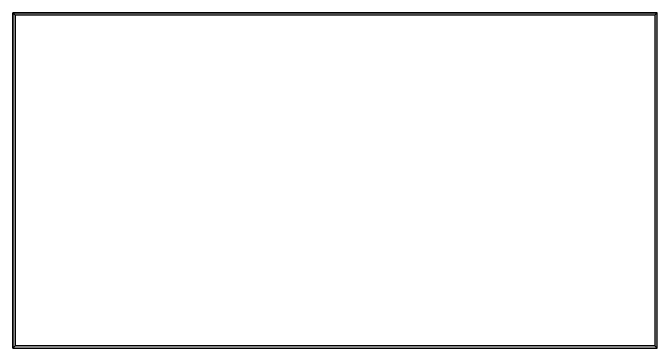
# Model space of a CAD drawing. Header units: millimetres. Extents: x -244126 to 368105, y -173968 to 259060.
# Drawn here: x -71935 to -64835, y 1147 to 4847 of the extents above; entities that cross this region are included whole.
import ezdxf

# ---------------------------------------------------------------- set-up
doc = ezdxf.new("R2010")
doc.units = ezdxf.units.MM
doc.header["$MEASUREMENT"] = 0
doc.layers.add('000 - H A T C H', color=8, linetype='Continuous')
doc.layers.add('001 - ASCESSORIES', color=1, linetype='Continuous')

# ---------------------------------------------------------------- blocks, each defined once
blk = doc.blocks.new('*U660')
at = {"layer": '000 - H A T C H'}
h = blk.add_hatch(dxfattribs=at)
h.set_pattern_fill('ANSI33', color=8, scale=75)
h.paths.add_polyline_path([(-3550, 0), (3550, 0), (3525, -25), (-3525, -25)])
at = {"layer": '001 - ASCESSORIES', "color": 0}
blk.add_lwpolyline([(-3550, 0), (3550, 0), (3525, -25), (-3525, -25), (-3550, 0)], dxfattribs=at)
blk = doc.blocks.new('*U661')
at = {"layer": '000 - H A T C H'}
h = blk.add_hatch(dxfattribs=at)
h.set_pattern_fill('ANSI33', color=8, scale=75)
h.paths.add_polyline_path([(-1850, 0), (1850, 0), (1825, -25), (-1825, -25)])
at = {"layer": '001 - ASCESSORIES', "color": 0}
blk.add_lwpolyline([(-1850, 0), (1850, 0), (1825, -25), (-1825, -25), (-1850, 0)], dxfattribs=at)
blk = doc.blocks.new('A$Cf2fffba3')
at = {"layer": '001 - ASCESSORIES', "color": 0}
blk.add_blockref('*U660', (3550, 0), dxfattribs=at)
at = {"layer": '001 - ASCESSORIES', "color": 0, "rotation": 90}
blk.add_blockref('*U661', (0, -1850), dxfattribs=at)
at = {"layer": '001 - ASCESSORIES', "color": 0, "xscale": -1}
for name, p, rotation in [('*U661', (7100, -1850), 270), ('*U660', (3550, -3700), 180)]:
    blk.add_blockref(name, p, dxfattribs=dict(at, rotation=rotation))

msp = doc.modelspace()

# ---------------------------------------------------------------- linework, layer by layer
at = {"color": 1}
msp.add_lwpolyline([(-71934.79109, 1147.2803), (-64834.79109, 1147.2803), (-64834.79109, 4847.2803), (-71934.79109, 4847.2803)], close=True, dxfattribs=at)

# ---------------------------------------------------------------- block references
at = {"color": 3}
msp.add_blockref('A$Cf2fffba3', (-71934.79109, 4847.2803), dxfattribs=at)

doc.saveas('drawing.dxf')
